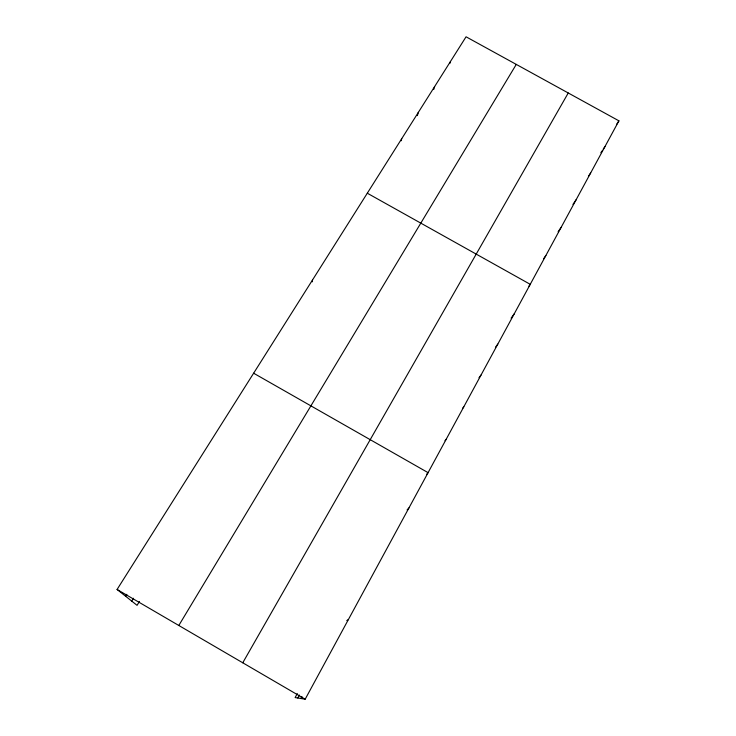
<?xml version="1.0" encoding="UTF-8"?>
<svg xmlns="http://www.w3.org/2000/svg" width="736" height="736" viewBox="0 0 736 736"><rect width="100%" height="100%" fill="white"/><g stroke="black" fill="none" stroke-linecap="round" stroke-linejoin="round"><path stroke-width="1.1" d="M312.202 281.86L312.533 279.947M401.12 140.778L401.727 138.69M417.367 115.598L418.352 112.36M433.679 89.534L434.617 86.609M449.843 63.443L450.515 61.428M297.307 693.57L295.127 697.562L305.182 699.2L618.921 120.842L466.063 36.8L117.079 589.472L137.062 605.332L139.444 601.487M297.804 698.004L299.423 695.023M300.868 698.501L301.944 696.514M242.76 662.786L568.247 92.984M178.802 625.48L516.276 64.409M131.726 601.1L133.51 598.248M125.644 596.27L126.859 594.32M616.52 124.467L618.921 120.842M600.87 152.702L602.039 150.954M603.207 149.196L604.964 146.574M588.414 176.254L590.686 172.886M572.948 204.406L576.095 199.796M558.118 231.73L561.163 227.323M543.536 258.833L545.882 255.493M528.926 286.166L530.242 284.326L367.301 193.209M511.097 318.164L514.225 313.84M495.448 347.291L497.821 344.08M478.998 377.715L481.022 375.047M462.539 408.397L463.809 406.778M444.986 440.754L446.163 439.309M426.714 474.251L428.076 472.659L253.635 373.216M407.091 509.938L408.949 507.923M346.766 620.604L348.404 619.528M117.079 589.472L305.182 699.2"/></g></svg>
